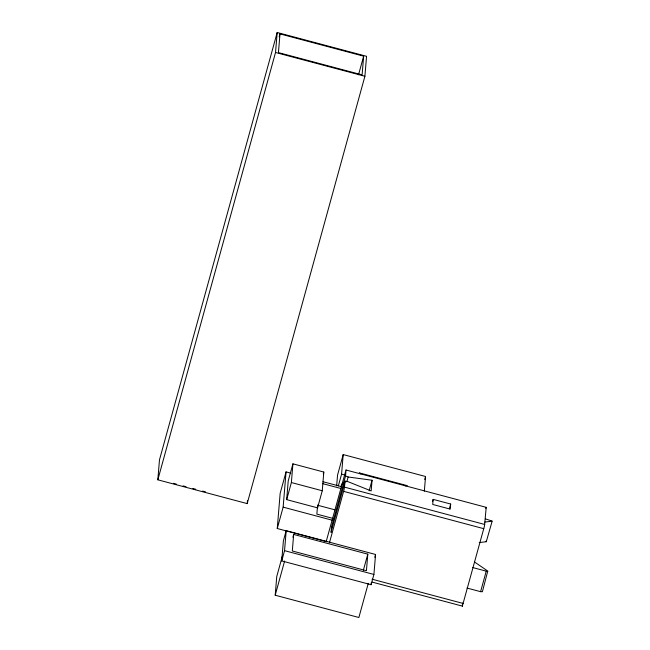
<?xml version="1.0" encoding="UTF-8"?>
<svg xmlns="http://www.w3.org/2000/svg" width="650" height="650" viewBox="0 0 650 650"><rect width="100%" height="100%" fill="white"/><g stroke="black" fill="none" stroke-linecap="round" stroke-linejoin="round"><path stroke-width="0.97" d="M157.828 479.814L159.477 459.843L277.192 32.5L366.551 56.298L364.902 76.269L247.195 503.612L157.828 479.814L275.535 52.479L277.192 32.5M279.988 33.898L278.436 52.601L362.107 74.88L363.651 56.176L279.988 33.898L279.175 36.831M247.195 503.612L247.439 500.614M326.796 541.702L277.257 528.515L280.166 493.261L286.057 471.892L290.908 473.184M368.29 583.31L358.873 617.5L275.21 595.221L276.754 576.517L282.401 556.002M277.257 528.515L283.14 507.146L286.057 471.892M286.674 499.631L288.218 480.927L292.923 463.832L323.806 472.054L322.262 490.758L317.558 507.853L286.674 499.631L291.379 482.536L292.923 463.832M281.726 560.918L283.376 540.938L286.195 530.676L375.562 554.474L373.912 574.454L371.085 584.707L281.726 560.918L284.546 550.656L286.195 530.676M293.678 534.414L292.313 550.981L366.429 570.716L367.803 554.149L293.678 534.414L292.898 537.258M317.379 507.804L316.859 514.126L333.304 518.505M317.558 507.853L317.801 504.904M331.11 532.204L331.484 527.02L345.548 475.954L346.019 469.934L326.17 541.613M336.659 485.859L337.545 475.085L343.2 454.569L425.547 476.499L424.336 491.189M338.349 485.883L341.575 474.159L343.2 454.569M329.436 542.831L344.094 489.548L345.183 481.138L347.766 481.585L371.174 490.937L372.052 480.236L348.148 476.986L345.548 475.954M371.085 584.707L371.248 582.709M433.152 499.371L432.729 504.465L450.255 509.129L450.677 504.034L433.152 499.371L432.616 501.312M346.036 470.015L486.216 507.341L484.477 526.037L462.329 606.19L462.564 603.078M358.532 74.75L363.651 56.176M275.21 595.221L284.619 561.031M323.286 473.956L323.806 472.054M331.045 532.293L345.109 481.227M346.824 481.804L348.148 476.986M369.135 490.831L372.052 480.236M363.35 570.294L367.803 554.149M374.79 557.269L375.562 554.474M424.743 479.432L425.279 477.474M449.361 508.812L450.677 504.034M479.221 542.555L486.273 541.734L492.172 521.089L485.591 518.936M466.984 588.047L480.594 591.671L486.241 571.155L488.028 571.228L474.589 562.047M487.541 571.951L482.381 591.744L480.594 591.671M485.802 508.373L486.216 507.341M486.273 541.734L486.029 541.182M405.161 485.859L407.176 485.623L359.304 472.875L360.961 473.988M484.876 522.048L491.92 521.219M275.535 52.479L364.902 76.269M341.575 474.159L344.516 474.939M344.622 487.159L484.802 524.485M322.969 481.723L341.421 486.631M322.351 483.559L340.73 488.451M343.614 491.359L483.795 528.686M291.379 482.536L322.262 490.758M318.402 505.44L334.848 509.819M283.14 507.146L332.678 520.341M173.379 483.308L176.296 484.087M183.105 485.899L186.022 486.671M192.839 488.491L195.756 489.263M202.564 491.075L205.481 491.855M472.639 567.531L486.241 571.155M284.546 550.656L373.912 574.454M372.027 579.191L463.198 603.468M372.133 582.091L462.321 606.101M332.329 527.589L331.484 527.02M341.38 486.948A3.632 3.543 4.7 0 1 343.07 482.974"/></g></svg>
